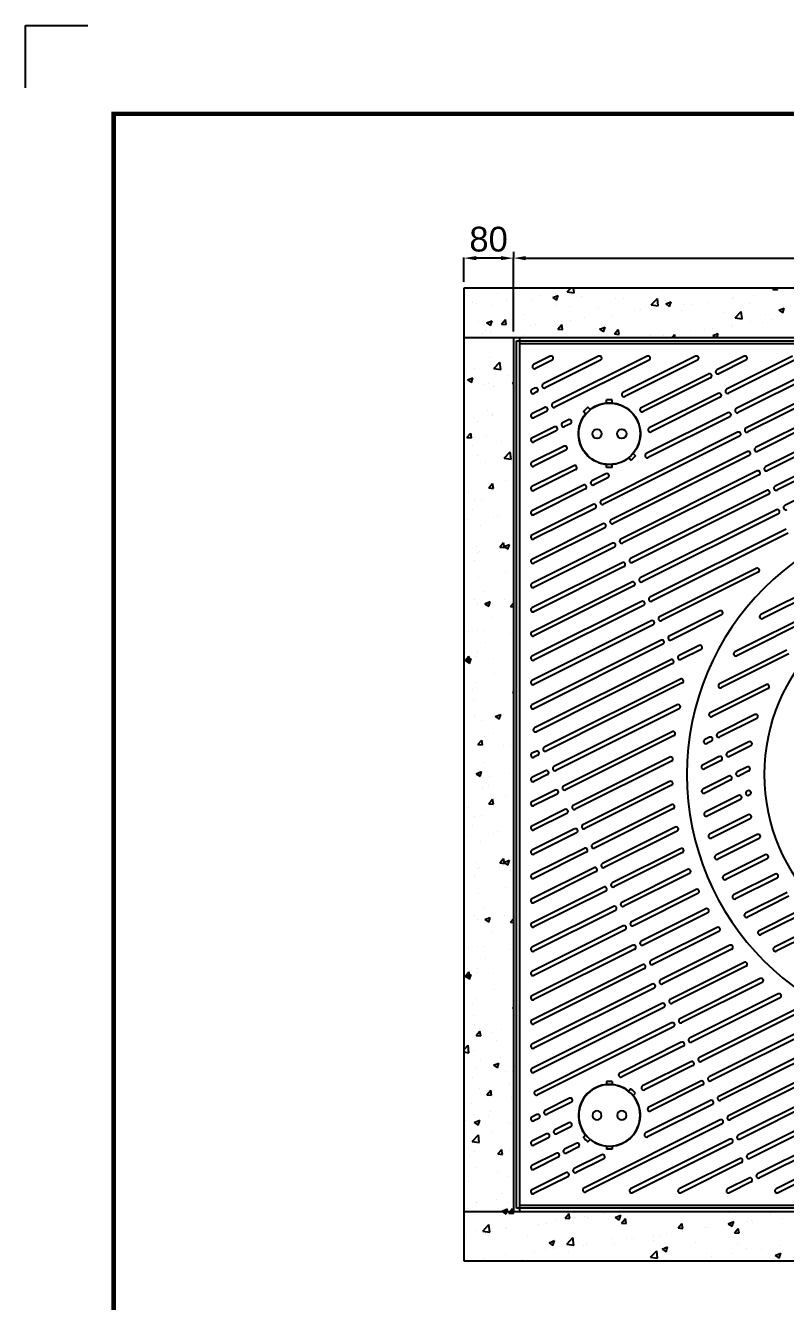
# Model space of a CAD drawing. Header units: millimetres. Extents: x 11916 to 17892, y -30913 to -26687.
# Drawn here: x 11916 to 13143, y -28746 to -26687 of the extents above; entities that cross this region are included whole.
import ezdxf

# ---------------------------------------------------------------- set-up
doc = ezdxf.new("R2010")
doc.units = ezdxf.units.MM
for name, color, linetype in [('LAYOUT', 7, 'Continuous'), ('받침틀', 251, 'Continuous'), ('압연강', 40, 'Continuous')]:
    doc.layers.add(name, color=color, linetype=linetype)
doc.styles.get("Standard").update_dxf_attribs({"font": 'arial.ttf'})
doc.dimstyles.new('ISO-25', dxfattribs={"dimtxt": 40, "dimasz": 20, "dimexe": 1.25, "dimexo": 10, "dimgap": 10, "dimtad": 1, "dimdec": 0, "dimtxsty": 'Standard', "dimcen": 2.5, "dimclrd": 3, "dimclre": 3, "dimclrt": 3, "dimadec": 0, "dimazin": 0, "dimtfac": 1, "dimtdec": 0, "dimtmove": 0, "dimatfit": 3, "dimfxl": 0, "dimarcsym": 0})

# ---------------------------------------------------------------- blocks, each defined once
blk = doc.blocks.new('*D45')
at = {"color": 3, "lineweight": -2, "transparency": 16777216}
for p, q in [((12623.3, -27100.6), (12623.3, -27060.9)), ((12683.3, -27062.2), (12643.3, -27062.2)), ((12703.3, -27180.6), (12703.3, -27060.9))]:
    blk.add_line(p, q, dxfattribs=at)
at = {"color": 3, "transparency": 16777216}
for points in [[(12643.3, -27058.9), (12643.3, -27065.5), (12623.3, -27062.2)], [(12683.3, -27058.9), (12683.3, -27065.5), (12703.3, -27062.2)]]:
    blk.add_solid(points, dxfattribs=at)
at = {"layer": 'Defpoints', "color": 0, "transparency": 16777216}
for p in [(12623.3, -27062.2), (12623.3, -27110.6), (12703.3, -27190.6)]:
    blk.add_point(p, dxfattribs=at)
at = {"color": 3, "transparency": 16777216, "insert": (12663.3, -27031.8), "char_height": 40, "attachment_point": 5}
blk.add_mtext('80', dxfattribs=at)
blk = doc.blocks.new('*D46')
at = {"color": 3, "lineweight": -2, "transparency": 16777216}
for p, q in [((12703.3, -27052.2), (12703.3, -27060.9)), ((12723.3, -27062.2), (14093.3, -27062.2)), ((14113.3, -27180.6), (14113.3, -27060.9))]:
    blk.add_line(p, q, dxfattribs=at)
at = {"color": 3, "transparency": 16777216}
for points in [[(12723.3, -27058.9), (12723.3, -27065.5), (12703.3, -27062.2)], [(14093.3, -27058.9), (14093.3, -27065.5), (14113.3, -27062.2)]]:
    blk.add_solid(points, dxfattribs=at)
at = {"layer": 'Defpoints', "color": 0, "transparency": 16777216}
for p in [(12703.3, -27062.2), (14113.3, -27062.2), (14113.3, -27190.6)]:
    blk.add_point(p, dxfattribs=at)
at = {"color": 3, "transparency": 16777216, "insert": (13408.3, -27031.8), "char_height": 40, "attachment_point": 5}
blk.add_mtext('1410', dxfattribs=at)
blk = doc.blocks.new('AG1414')
for p, q in [((17345.2, -42834), (17345.2, -42134)), ((18745.2, -42134), (18745.2, -42834)), ((18745.2, -42834), (17345.2, -42834))]:
    blk.add_line(p, q)
for points in [[(17530.8, -42642.1, -0.045549), (17537.8, -42649.2), (17534.2, -42652.8, -0.904534), (17463.1, -42722.4), (17459.5, -42725.9, -0.045549), (17452.5, -42718.8), (17456.1, -42715.2, -0.904534), (17527.2, -42645.6)], [(18559.5, -42642.1, 0.045549), (18552.5, -42649.2), (18556.1, -42652.8, 0.904534), (18627.2, -42722.4), (18630.8, -42725.9, 0.045549), (18637.8, -42718.8), (18634.2, -42715.2, 0.904534), (18563.1, -42645.6)]]:
    blk.add_lwpolyline(points, format="xyb", close=True)
for radius in [425, 300]:
    blk.add_arc((18045.2, -42134), radius, 180, 0)
at = {"layer": '압연강'}
for p, q in [((17501.3, -42181.1), (17611.2, -42401)), ((17438.7, -42212.4), (17548.6, -42432.3)), ((17445, -42209.3), (17554.9, -42429.1)), ((17470, -42196.7), (17579.9, -42416.6)), ((17476.3, -42193.6), (17586.2, -42413.5)), ((18611.1, -42209.4), (18713.9, -42414.9)), ((18617.4, -42206.3), (18720.2, -42411.8)), ((17407.4, -42228), (17517.3, -42447.9)), ((17413.7, -42224.9), (17523.6, -42444.8)), ((18579.8, -42225), (18689.8, -42444.9)), ((18586.1, -42221.9), (18696, -42441.8)), ((17376.1, -42243.7), (17486, -42463.6)), ((17382.3, -42240.6), (17492.3, -42460.4)), ((18523.5, -42253.2), (18633.4, -42473.1)), ((18548.5, -42240.7), (18658.5, -42460.6)), ((18554.8, -42237.6), (18664.7, -42457.4)), ((18485.9, -42272), (18595.9, -42491.9)), ((18492.2, -42268.9), (18602.1, -42488.8)), ((18517.2, -42256.4), (18627.2, -42476.2)), ((17370.2, -42310.1), (17454.7, -42479.2)), ((17376.4, -42307), (17461, -42476.1)), ((18462.2, -42302.9), (18564.6, -42507.5)), ((18468.5, -42299.8), (18570.8, -42504.4)), ((17774.5, -42336.1), (17847.2, -42481.6)), ((17780.7, -42333), (17853.5, -42478.5)), ((17743.2, -42351.8), (17787.1, -42439.6)), ((17749.4, -42348.6), (17793.4, -42436.5)), ((18443.4, -42343.5), (18533.2, -42523.2)), ((18449.7, -42340.4), (18539.5, -42520.1)), ((18273, -42378.4), (18303.5, -42439.4)), ((18298.1, -42365.9), (18324, -42417.7)), ((18304.3, -42362.8), (18330.2, -42414.6)), ((18428.5, -42376.4), (18508.2, -42535.7)), ((17370.2, -42388.4), (17423.4, -42494.9)), ((17376.4, -42385.2), (17429.7, -42491.7)), ((17649.3, -42398.7), (17759.2, -42618.6)), ((17655.5, -42395.6), (17765.5, -42615.5)), ((17844.3, -42397.4), (17898.7, -42506.2)), ((17850.5, -42394.3), (17904.9, -42503.1)), ((18235.5, -42397.2), (18269, -42464.3)), ((18241.7, -42394.1), (18275.3, -42461.2)), ((18266.8, -42381.6), (18297.3, -42442.5)), ((18422.3, -42379.5), (18501.9, -42538.8)), ((17618, -42414.4), (17727.9, -42634.2)), ((17624.2, -42411.2), (17734.2, -42631.1)), ((18206, -42416.4), (18239.5, -42483.6)), ((18212.2, -42413.3), (18245.8, -42480.5)), ((18399.2, -42411.7), (18470.6, -42554.5)), ((18405.5, -42408.6), (18476.9, -42551.4)), ((17586.6, -42430), (17696.6, -42649.9)), ((17592.9, -42426.9), (17702.8, -42646.8)), ((17900.2, -42431.1), (17945.4, -42521.3)), ((17906.5, -42427.9), (17951.6, -42518.2)), ((18174.8, -42432.4), (18208.2, -42499.3)), ((18181, -42429.2), (18214.5, -42496.1)), ((18380.8, -42437.5), (18445.6, -42567)), ((17530.3, -42458.2), (17640.2, -42678.1)), ((17555.3, -42445.7), (17665.3, -42665.6)), ((17561.6, -42442.5), (17671.5, -42662.4)), ((17712.5, -42446.9), (17790.5, -42602.9)), ((17718.7, -42443.7), (17796.8, -42599.8)), ((17948.5, -42449.3), (17978.3, -42509)), ((17954.7, -42446.2), (17984.6, -42505.9)), ((17992.3, -42458.8), (18009.6, -42493.4)), ((17998.6, -42455.6), (18015.9, -42490.2)), ((18039.4, -42458.9), (18047.2, -42474.6)), ((18071.5, -42460.5), (18072.2, -42462.1)), ((18077.7, -42457.4), (18078.5, -42458.9)), ((18110.3, -42459.8), (18141.5, -42522.2)), ((18116.5, -42456.7), (18147.7, -42519.1)), ((18142.1, -42445.3), (18175.5, -42512.2)), ((18148.4, -42442.2), (18181.8, -42509)), ((18374.6, -42440.6), (18439.3, -42570.1)), ((18696.5, -42458.3), (18713.9, -42493.2)), ((18702.7, -42455.2), (18720.2, -42490)), ((17370.2, -42466.6), (17392.1, -42510.5)), ((17376.4, -42463.5), (17398.4, -42507.4)), ((17492.7, -42477), (17602.7, -42696.9)), ((17499, -42473.9), (17608.9, -42693.7)), ((17524, -42461.3), (17634, -42681.2)), ((18033.1, -42462.1), (18040.9, -42477.7)), ((18079, -42475.5), (18105.9, -42529.4)), ((18085.2, -42472.4), (18112.2, -42526.2)), ((18348.4, -42466.5), (18408, -42585.8)), ((18354.6, -42463.4), (18414.3, -42582.7)), ((18665.2, -42474), (18713.9, -42571.4)), ((18671.4, -42470.9), (18720.2, -42568.3)), ((17461.4, -42492.6), (17527.3, -42624.5)), ((17467.7, -42489.5), (17533.6, -42621.3)), ((18047.6, -42491.1), (18068.7, -42533.3)), ((18053.9, -42488), (18075, -42530.2)), ((18320.8, -42489.7), (18376.7, -42601.4)), ((18327.1, -42486.5), (18383, -42598.3)), ((18608.8, -42502.2), (18718.8, -42722)), ((18633.9, -42489.6), (18713.9, -42649.7)), ((18640.1, -42486.5), (18720.2, -42646.6)), ((17405.1, -42520.8), (17459.5, -42629.7)), ((17430.1, -42508.3), (17485.8, -42619.7)), ((17436.4, -42505.2), (17492.1, -42616.5)), ((17781.2, -42506), (17821.8, -42587.3)), ((17787.4, -42502.9), (17828.1, -42584.2)), ((17985, -42522.4), (17988.8, -42530)), ((17991.3, -42519.3), (17995.1, -42526.9)), ((18016.3, -42506.8), (18029.8, -42533.7)), ((18022.6, -42503.7), (18036.1, -42530.6)), ((18292, -42510.3), (18345.4, -42617.1)), ((18298.3, -42507.1), (18351.7, -42614)), ((18571.3, -42520.9), (18623.5, -42625.5)), ((18577.5, -42517.8), (18629.8, -42622.4)), ((18602.6, -42505.3), (18712.5, -42725.2)), ((17376.4, -42541.8), (17435.1, -42659.1)), ((17398.8, -42523.9), (17453.2, -42632.8)), ((17836.9, -42539.3), (17853.1, -42571.6)), ((17843.2, -42536.1), (17859.4, -42568.5)), ((18237, -42541.1), (18289.1, -42645.3)), ((18261.9, -42528.4), (18314.1, -42632.8)), ((18268.2, -42525.2), (18320.4, -42629.6)), ((18540, -42536.6), (18581.8, -42620.4)), ((18546.2, -42533.5), (18588.1, -42617.2)), ((17370.2, -42544.9), (17428.8, -42662.3)), ((18198.4, -42557.9), (18251.5, -42664.1)), ((18204.7, -42554.8), (18257.8, -42660.9)), ((18230.7, -42544.2), (18282.8, -42648.4)), ((18508.6, -42552.3), (18547.8, -42630.5)), ((18514.9, -42549.1), (18554, -42627.4)), ((17866.1, -42581.9), (17976, -42801.8)), ((17891.1, -42569.4), (18001.1, -42789.3)), ((17897.4, -42566.3), (18007.3, -42786.1)), ((17932.8, -42574.4), (18032.4, -42773.6)), ((17939, -42571.3), (18038.6, -42770.5)), ((17976, -42582.7), (18063.7, -42758)), ((17982.3, -42579.6), (18069.9, -42754.8)), ((18023.4, -42583.5), (18101.2, -42739.2)), ((18062.6, -42583.7), (18132.5, -42723.5)), ((18094, -42583.7), (18157.6, -42711)), ((18100.2, -42580.6), (18163.8, -42707.9)), ((18130.1, -42577.8), (18188.9, -42695.4)), ((18136.4, -42574.7), (18195.2, -42692.2)), ((18164.9, -42569.1), (18220.2, -42679.7)), ((18171.2, -42566), (18226.5, -42676.6)), ((18446, -42583.6), (18556, -42803.4)), ((18452.3, -42580.4), (18562.2, -42800.3)), ((18477.3, -42567.9), (18527, -42667.2)), ((18483.6, -42564.8), (18533.3, -42664.1)), ((17828.5, -42600.7), (17932.7, -42809)), ((17834.8, -42597.6), (17938.9, -42805.9)), ((17859.8, -42585.1), (17969.8, -42804.9)), ((18017.1, -42586.6), (18095, -42742.3)), ((18056.3, -42586.8), (18126.3, -42726.7)), ((18414.8, -42599.3), (18519.6, -42809)), ((18421, -42596.1), (18525.9, -42805.9)), ((17370.2, -42623.1), (17446.1, -42775.1)), ((17376.4, -42620), (17452.4, -42772)), ((17797.2, -42616.4), (17893.5, -42809)), ((17803.5, -42613.2), (17899.8, -42805.9)), ((18383.4, -42614.9), (18480.5, -42809)), ((18389.7, -42611.7), (18486.8, -42805.9)), ((17740.9, -42644.5), (17821.5, -42805.9)), ((17765.9, -42632), (17854.4, -42809)), ((17772.2, -42628.9), (17860.7, -42805.9)), ((18320.8, -42646.2), (18402.2, -42809)), ((18327.1, -42643), (18408.5, -42805.9)), ((18352.1, -42630.5), (18441.4, -42809)), ((18358.4, -42627.4), (18447.6, -42805.9)), ((17703.3, -42663.3), (17776.1, -42809)), ((17709.6, -42660.2), (17782.4, -42805.9)), ((17734.6, -42647.7), (17815.3, -42809)), ((18289.5, -42661.8), (18363.1, -42809)), ((18295.8, -42658.7), (18369.4, -42805.9)), ((17566.2, -42686.5), (17577.6, -42709.4)), ((17672, -42679), (17737, -42809)), ((17678.3, -42675.8), (17743.3, -42805.9)), ((18258.2, -42677.5), (18324, -42809)), ((18264.5, -42674.3), (18330.2, -42805.9)), ((17370.2, -42701.4), (17414.8, -42790.8)), ((17376.4, -42698.3), (17421.1, -42787.6)), ((17559.9, -42689.6), (17571.4, -42712.5)), ((17615.6, -42707.1), (17665, -42805.9)), ((17640.7, -42694.6), (17697.9, -42809)), ((17646.9, -42691.5), (17704.1, -42805.9)), ((18201.9, -42705.6), (18252, -42805.9)), ((18226.9, -42693.1), (18284.8, -42809)), ((18233.2, -42690), (18291.1, -42805.9)), ((18659, -42696.4), (18681.2, -42740.8)), ((18665.2, -42693.2), (18687.5, -42737.7)), ((17578.1, -42725.9), (17619.6, -42809)), ((17584.3, -42722.8), (17625.9, -42805.9)), ((17609.4, -42710.3), (17658.7, -42809)), ((18164.3, -42724.4), (18206.6, -42809)), ((18170.6, -42721.3), (18212.8, -42805.9)), ((18195.6, -42708.8), (18245.7, -42809)), ((17479, -42747), (17483.7, -42756.3)), ((17546.8, -42741.6), (17580.5, -42809)), ((17553, -42738.4), (17586.7, -42805.9)), ((18133, -42740.1), (18167.4, -42809)), ((18139.3, -42737), (18173.7, -42805.9)), ((18567.7, -42748.6), (18587.3, -42787.8)), ((18573.9, -42745.4), (18593.5, -42784.7)), ((18613.5, -42746.4), (18624.8, -42769)), ((18640.4, -42737.4), (18649.9, -42756.5)), ((18646.6, -42734.3), (18656.2, -42753.3)), ((17472.8, -42750.1), (17477.5, -42759.5)), ((17490.4, -42769.8), (17508.5, -42805.9)), ((17515.5, -42757.2), (17541.3, -42809)), ((17521.7, -42754.1), (17547.6, -42805.9)), ((18076.6, -42768.3), (18095.4, -42805.9)), ((18101.7, -42755.7), (18128.3, -42809)), ((18107.9, -42752.6), (18134.6, -42805.9)), ((18607.3, -42749.5), (18618.6, -42772.1)), ((18662.9, -42766.8), (18682.4, -42805.9)), ((18687.9, -42754.2), (18715.3, -42809)), ((18694.2, -42751.1), (18721.5, -42805.9)), ((17370.2, -42779.7), (17383.5, -42806.4)), ((17376.4, -42776.5), (17389.8, -42803.3)), ((17452.9, -42788.5), (17463.1, -42809)), ((17459.1, -42785.4), (17469.3, -42805.9)), ((17484.2, -42772.9), (17502.2, -42809)), ((18039.1, -42787), (18050.1, -42809)), ((18045.3, -42783.9), (18056.3, -42805.9)), ((18070.4, -42771.4), (18089.2, -42809)), ((18625.3, -42785.5), (18637, -42809)), ((18631.6, -42782.4), (18643.3, -42805.9)), ((18656.6, -42769.9), (18676.2, -42809)), ((17421.6, -42804.2), (17424, -42809)), ((17427.8, -42801.1), (17430.2, -42805.9)), ((18007.8, -42802.7), (18010.9, -42809)), ((18014, -42799.6), (18017.2, -42805.9)), ((18594, -42801.2), (18597.9, -42809)), ((18600.3, -42798.1), (18604.2, -42805.9))]:
    blk.add_line(p, q, dxfattribs=at)
for centre, start, end in [((17614.4, -42399.4), 206.5651, 26.5651), ((17583.1, -42415), 206.5651, 26.5651), ((17621.1, -42412.8), 26.5651, 206.5651), ((18209.1, -42414.9), 26.5651, 206.5651), ((18327.1, -42416.1), 206.5651, 26.5651), ((18402.4, -42410.1), 26.5651, 206.5651), ((18717, -42413.4), 206.5651, 26.5651), ((17551.8, -42430.7), 206.5651, 26.5651), ((17589.8, -42428.5), 26.5651, 206.5651), ((17790.2, -42438.1), 206.5651, 26.5651), ((17903.3, -42429.5), 26.5651, 206.5651), ((18145.3, -42443.7), 26.5651, 206.5651), ((18177.9, -42430.8), 26.5651, 206.5651), ((18300.4, -42440.9), 206.5651, 26.5651), ((18377.7, -42439), 26.5651, 206.5651), ((17489.2, -42462), 206.5651, 26.5651), ((17520.5, -42446.3), 206.5651, 26.5651), ((17527.2, -42459.8), 26.5651, 206.5651), ((17558.5, -42444.1), 26.5651, 206.5651), ((17715.6, -42445.3), 26.5651, 206.5651), ((17951.6, -42447.7), 26.5651, 206.5651), ((17995.5, -42457.2), 26.5651, 206.5651), ((18036.2, -42460.5), 26.5651, 206.5651), ((18074.6, -42458.9), 26.5651, 206.5651), ((18075.4, -42460.5), 206.5651, 26.5651), ((18113.4, -42458.3), 26.5651, 206.5651), ((18661.6, -42459), 206.5651, 26.5651), ((18692.9, -42443.4), 206.5651, 26.5651), ((18699.6, -42456.8), 26.5651, 206.5651), ((17373.3, -42465.1), 26.5651, 206.5651), ((17457.9, -42477.7), 206.5651, 26.5651), ((17495.9, -42475.4), 26.5651, 206.5651), ((17850.3, -42480), 206.5651, 26.5651), ((18044.1, -42476.2), 206.5651, 26.5651), ((18082.1, -42473.9), 26.5651, 206.5651), ((18242.7, -42482), 206.5651, 26.5651), ((18272.2, -42462.7), 206.5651, 26.5651), ((18351.5, -42464.9), 26.5651, 206.5651), ((18630.3, -42474.7), 206.5651, 26.5651), ((18668.3, -42472.4), 26.5651, 206.5651), ((17426.5, -42493.3), 206.5651, 26.5651), ((17464.6, -42491.1), 26.5651, 206.5651), ((17784.3, -42504.4), 26.5651, 206.5651), ((18012.8, -42491.8), 206.5651, 26.5651), ((18019.5, -42505.2), 26.5651, 206.5651), ((18050.8, -42489.6), 26.5651, 206.5651), ((18211.4, -42497.7), 206.5651, 26.5651), ((18324, -42488.1), 26.5651, 206.5651), ((18599, -42490.3), 206.5651, 26.5651), ((18605.7, -42503.7), 26.5651, 206.5651), ((18637, -42488.1), 26.5651, 206.5651), ((18717, -42491.6), 206.5651, 26.5651), ((17395.2, -42509), 206.5651, 26.5651), ((17401.9, -42522.4), 26.5651, 206.5651), ((17433.3, -42506.7), 26.5651, 206.5651), ((17901.8, -42504.6), 206.5651, 26.5651), ((17948.5, -42519.8), 206.5651, 26.5651), ((17981.5, -42507.5), 206.5651, 26.5651), ((17988.2, -42520.9), 26.5651, 206.5651), ((18144.6, -42520.7), 206.5651, 26.5651), ((18178.7, -42510.6), 206.5651, 26.5651), ((18295.1, -42508.7), 26.5651, 206.5651), ((18536.4, -42521.6), 206.5651, 26.5651), ((18567.7, -42506), 206.5651, 26.5651), ((18574.4, -42519.4), 26.5651, 206.5651), ((17373.3, -42543.3), 26.5651, 206.5651), ((17840, -42537.7), 26.5651, 206.5651), ((17992, -42528.4), 206.5651, 26.5651), ((18032.9, -42532.1), 206.5651, 26.5651), ((18071.9, -42531.7), 206.5651, 26.5651), ((18109, -42527.8), 206.5651, 26.5651), ((18233.8, -42542.6), 26.5651, 206.5651), ((18265, -42526.8), 26.5651, 206.5651), ((18505.1, -42537.3), 206.5651, 26.5651), ((18543.1, -42535), 26.5651, 206.5651), ((18201.6, -42556.3), 26.5651, 206.5651), ((18473.8, -42552.9), 206.5651, 26.5651), ((18480.5, -42566.3), 26.5651, 206.5651), ((18511.8, -42550.7), 26.5651, 206.5651), ((17824.9, -42585.7), 206.5651, 26.5651), ((17856.2, -42570.1), 206.5651, 26.5651), ((17863, -42583.5), 26.5651, 206.5651), ((17894.3, -42567.8), 26.5651, 206.5651), ((17935.9, -42572.9), 26.5651, 206.5651), ((17979.2, -42581.2), 26.5651, 206.5651), ((18020.2, -42585), 26.5651, 206.5651), ((18059.5, -42585.2), 26.5651, 206.5651), ((18097.1, -42582.2), 26.5651, 206.5651), ((18133.2, -42576.2), 26.5651, 206.5651), ((18168, -42567.6), 26.5651, 206.5651), ((18411.2, -42584.2), 206.5651, 26.5651), ((18442.5, -42568.6), 206.5651, 26.5651), ((18449.2, -42582), 26.5651, 206.5651), ((18717, -42569.9), 206.5651, 26.5651), ((17793.6, -42601.4), 206.5651, 26.5651), ((17831.6, -42599.1), 26.5651, 206.5651), ((18379.9, -42599.9), 206.5651, 26.5651), ((18417.9, -42597.6), 26.5651, 206.5651), ((17373.3, -42621.6), 26.5651, 206.5651), ((17488.9, -42618.1), 206.5651, 26.5651), ((17530.5, -42622.9), 206.5651, 26.5651), ((17762.3, -42617), 206.5651, 26.5651), ((17800.3, -42614.8), 26.5651, 206.5651), ((18348.5, -42615.5), 206.5651, 26.5651), ((18355.3, -42629), 26.5651, 206.5651), ((18386.6, -42613.3), 26.5651, 206.5651), ((18585, -42618.8), 206.5651, 26.5651), ((18626.7, -42624), 206.5651, 26.5651), ((17456.4, -42631.2), 206.5651, 26.5651), ((17731, -42632.7), 206.5651, 26.5651), ((17737.7, -42646.1), 26.5651, 206.5651), ((17769, -42630.4), 26.5651, 206.5651), ((18285.9, -42646.8), 206.5651, 26.5651), ((18317.2, -42631.2), 206.5651, 26.5651), ((18324, -42644.6), 26.5651, 206.5651), ((18550.9, -42628.9), 206.5651, 26.5651), ((17432, -42660.7), 206.5651, 26.5651), ((17668.4, -42664), 206.5651, 26.5651), ((17699.7, -42648.3), 206.5651, 26.5651), ((17706.4, -42661.8), 26.5651, 206.5651), ((18254.6, -42662.5), 206.5651, 26.5651), ((18292.6, -42660.3), 26.5651, 206.5651), ((18530.1, -42665.7), 206.5651, 26.5651), ((18717, -42648.1), 206.5651, 26.5651), ((17563, -42688), 26.5651, 206.5651), ((17637.1, -42679.6), 206.5651, 26.5651), ((17675.1, -42677.4), 26.5651, 206.5651), ((18223.3, -42678.1), 206.5651, 26.5651), ((18261.3, -42675.9), 26.5651, 206.5651), ((17373.3, -42699.8), 26.5651, 206.5651), ((17605.8, -42695.3), 206.5651, 26.5651), ((17612.5, -42708.7), 26.5651, 206.5651), ((17643.8, -42693.1), 26.5651, 206.5651), ((18160.7, -42709.4), 206.5651, 26.5651), ((18192, -42693.8), 206.5651, 26.5651), ((18198.7, -42707.2), 26.5651, 206.5651), ((18230, -42691.6), 26.5651, 206.5651), ((18662.1, -42694.8), 26.5651, 206.5651), ((17574.5, -42710.9), 206.5651, 26.5651), ((17581.2, -42724.4), 26.5651, 206.5651), ((18129.4, -42725.1), 206.5651, 26.5651), ((18167.4, -42722.9), 26.5651, 206.5651), ((18715.6, -42723.6), 206.5651, 26.5651), ((17475.9, -42748.5), 26.5651, 206.5651), ((17549.9, -42740), 26.5651, 206.5651), ((18098.1, -42740.8), 206.5651, 26.5651), ((18136.1, -42738.5), 26.5651, 206.5651), ((18570.8, -42747), 26.5651, 206.5651), ((18610.4, -42747.9), 26.5651, 206.5651), ((18643.5, -42735.9), 26.5651, 206.5651), ((18684.3, -42739.3), 206.5651, 26.5651), ((18691, -42752.7), 26.5651, 206.5651), ((17480.6, -42757.9), 206.5651, 26.5651), ((17487.3, -42771.3), 26.5651, 206.5651), ((17518.6, -42755.7), 26.5651, 206.5651), ((18066.8, -42756.4), 206.5651, 26.5651), ((18073.5, -42769.8), 26.5651, 206.5651), ((18104.8, -42754.2), 26.5651, 206.5651), ((18621.7, -42770.6), 206.5651, 26.5651), ((18653, -42754.9), 206.5651, 26.5651), ((18659.7, -42768.3), 26.5651, 206.5651), ((17373.3, -42778.1), 26.5651, 206.5651), ((17418, -42789.2), 206.5651, 26.5651), ((17449.3, -42773.6), 206.5651, 26.5651), ((17456, -42787), 26.5651, 206.5651), ((18004.2, -42787.7), 206.5651, 26.5651), ((18035.5, -42772.1), 206.5651, 26.5651), ((18042.2, -42785.5), 26.5651, 206.5651), ((18590.4, -42786.2), 206.5651, 26.5651), ((18628.4, -42784), 26.5651, 206.5651), ((17386.7, -42804.9), 206.5651, 26.5651), ((17424.7, -42802.6), 26.5651, 206.5651), ((17427.1, -42807.4), 206.5651, 26.5651), ((17466.2, -42807.4), 206.5651, 26.5651), ((17505.3, -42807.4), 206.5651, 26.5651), ((17544.5, -42807.4), 206.5651, 26.5651), ((17583.6, -42807.4), 206.5651, 26.5651), ((17622.7, -42807.4), 206.5651, 26.5651), ((17661.9, -42807.4), 206.5651, 26.5651), ((17701, -42807.4), 206.5651, 26.5651), ((17740.1, -42807.4), 206.5651, 26.5651), ((17779.3, -42807.4), 206.5651, 26.5651), ((17818.4, -42807.4), 206.5651, 26.5651), ((17857.5, -42807.4), 206.5651, 26.5651), ((17896.7, -42807.4), 206.5651, 26.5651), ((17935.8, -42807.4), 206.5651, 26.5651), ((17972.9, -42803.4), 206.5651, 26.5651), ((18010.9, -42801.1), 26.5651, 206.5651), ((18014.1, -42807.4), 206.5651, 26.5651), ((18053.2, -42807.4), 206.5651, 26.5651), ((18092.3, -42807.4), 206.5651, 26.5651), ((18131.4, -42807.4), 206.5651, 26.5651), ((18170.6, -42807.4), 206.5651, 26.5651), ((18209.7, -42807.4), 206.5651, 26.5651), ((18248.8, -42807.4), 206.5651, 26.5651), ((18288, -42807.4), 206.5651, 26.5651), ((18327.1, -42807.4), 206.5651, 26.5651), ((18366.2, -42807.4), 206.5651, 26.5651), ((18405.4, -42807.4), 206.5651, 26.5651), ((18444.5, -42807.4), 206.5651, 26.5651), ((18483.6, -42807.4), 206.5651, 26.5651), ((18522.8, -42807.4), 206.5651, 26.5651), ((18559.1, -42801.9), 206.5651, 26.5651), ((18597.1, -42799.6), 26.5651, 206.5651), ((18601, -42807.4), 206.5651, 26.5651), ((18640.2, -42807.4), 206.5651, 26.5651), ((18679.3, -42807.4), 206.5651, 26.5651), ((18718.4, -42807.4), 206.5651, 26.5651)]:
    blk.add_arc(centre, 3.5, start, end, dxfattribs=at)
blk = doc.blocks.new('A$C6562381F')
for p, q in [((4.5, 54.5), (-4.5, 54.5)), ((-4.5, 49.3), (-4.5, 54.5)), ((4.5, 49.3), (4.5, 54.5)), ((-4.5, -54.5), (-4.5, -49.3)), ((4.5, -54.5), (-4.5, -54.5)), ((4.5, -54.5), (4.5, -49.3))]:
    blk.add_line(p, q)
for centre, radius in [((0, 0), 49.5), ((-20, 0), 7.5), ((20, 0), 7.5)]:
    blk.add_circle(centre, radius)

msp = doc.modelspace()

# ---------------------------------------------------------------- linework, layer by layer
for p, q in [((11915.7, -26686.8), (12016.3, -26686.8)), ((11915.7, -26787.4), (11915.7, -26686.8))]:
    msp.add_line(p, q)
at = {"linetype": 'Continuous'}
for p, q in [((12677.5, -27118.9), (12677.5, -27118.9)), ((12771.8, -27118.5), (12771.8, -27118.5)), ((12790.2, -27116.5), (12795.9, -27110.6)), ((12790.2, -27116.5), (12801.5, -27118.2)), ((12801.5, -27118.2), (12800.6, -27110.6)), ((12803.6, -27114.3), (12803.6, -27114.3)), ((12863, -27111.8), (12863, -27111.8)), ((12942.5, -27114.3), (12942.5, -27114.3)), ((13122, -27112.9), (13124, -27110.6)), ((13122, -27112.9), (13129.6, -27113.6)), ((13122, -27118.5), (13122, -27118.5)), ((13129.6, -27113.6), (13129, -27110.6)), ((13138.5, -27115.9), (13138.5, -27115.9)), ((12636.5, -27133.1), (12636.5, -27133.1)), ((12643.5, -27135.4), (12643.5, -27135.4)), ((12667.7, -27138.3), (12667.7, -27138.3)), ((12691.6, -27129.1), (12691.6, -27129.1)), ((12704.3, -27136), (12704.3, -27136)), ((12732.9, -27129.4), (12732.9, -27129.4)), ((12745.3, -27121.8), (12745.3, -27121.8)), ((12766.7, -27125.8), (12775.6, -27122.4)), ((12766.7, -27125.8), (12773, -27130.1)), ((12772.1, -27138.9), (12772.1, -27138.9)), ((12773, -27130.1), (12775.6, -27122.4)), ((12794.4, -27139.8), (12794.4, -27139.8)), ((12797.1, -27121.3), (12797.1, -27121.3)), ((12813.1, -27124.7), (12813.1, -27124.7)), ((12868.5, -27127), (12868.5, -27127)), ((12880.9, -27127.5), (12880.9, -27127.5)), ((12925.8, -27137.5), (12935.7, -27127.2)), ((12925.8, -27137.5), (12937.1, -27139.2)), ((12937.1, -27139.3), (12935.7, -27127.2)), ((12948.7, -27130.4), (12948.7, -27130.4)), ((12949.2, -27136), (12958.1, -27132.5)), ((12949.2, -27136), (12955.5, -27140.2)), ((12955.5, -27140.2), (12958.1, -27132.5)), ((12978.4, -27137), (12978.4, -27137)), ((12990.8, -27137), (12990.8, -27137)), ((13016.5, -27133.3), (13016.5, -27133.3)), ((13056.8, -27127.4), (13056.8, -27127.4)), ((13058.6, -27126.4), (13058.6, -27126.4)), ((13084.3, -27136.1), (13084.3, -27136.1)), ((13090.4, -27122.3), (13090.4, -27122.3)), ((12720.3, -27152.5), (12720.3, -27152.5)), ((12818.3, -27158.1), (12818.3, -27158.1)), ((12839.9, -27141.7), (12839.9, -27141.7)), ((12861.5, -27154), (12861.5, -27154)), ((12898.5, -27147.5), (12898.5, -27147.5)), ((12907.7, -27144.6), (12907.7, -27144.6)), ((12926.7, -27145.1), (12926.7, -27145.1)), ((12930.3, -27143.3), (12930.3, -27143.3)), ((12975.4, -27147.5), (12975.4, -27147.5)), ((13043.2, -27150.3), (13043.2, -27150.3)), ((13061.3, -27158.5), (13071.2, -27148.2)), ((13061.3, -27158.5), (13072.6, -27160.3)), ((13072.6, -27160.3), (13071.2, -27148.2)), ((13111, -27153.2), (13111, -27153.2)), ((13120.5, -27160.8), (13120.5, -27160.8)), ((13131.7, -27146.1), (13140.6, -27142.7)), ((13131.7, -27146.1), (13138.1, -27150.4)), ((13138.1, -27150.4), (13140.6, -27142.7)), ((12646.3, -27165.2), (12646.3, -27165.2)), ((12658.2, -27179.2), (12658.2, -27179.2)), ((12660, -27166.7), (12668.9, -27163.3)), ((12660, -27166.8), (12666.3, -27171)), ((12666.2, -27180.6), (12666.2, -27180.6)), ((12666.3, -27171), (12668.9, -27163.3)), ((12684.2, -27168.6), (12690.3, -27161.3)), ((12684.2, -27168.6), (12691.8, -27169.3)), ((12691.8, -27169.3), (12690.3, -27161.3)), ((12731.4, -27171.7), (12731.4, -27171.7)), ((12738.4, -27168.6), (12738.4, -27168.6)), ((12770.2, -27164.4), (12770.2, -27164.4)), ((12775.3, -27176.6), (12781.4, -27169.3)), ((12775.3, -27176.6), (12782.9, -27177.2)), ((12782.8, -27177.2), (12781.4, -27169.3)), ((12795.5, -27163.6), (12795.5, -27163.6)), ((12842.5, -27176.9), (12851.4, -27173.5)), ((12842.5, -27176.9), (12848.8, -27181.2)), ((12848.8, -27181.2), (12851.4, -27173.5)), ((12866.4, -27184.5), (12872.5, -27177.2)), ((12873.9, -27185.2), (12872.5, -27177.2)), ((12989.3, -27179.2), (12989.3, -27179.2)), ((13011.3, -27177.4), (13011.3, -27177.4)), ((13025.2, -27176.5), (13025.2, -27176.5)), ((13055.3, -27169.7), (13055.3, -27169.7)), ((13057, -27172.3), (13057, -27172.3)), ((13085.4, -27164.7), (13085.4, -27164.7)), ((13105.1, -27166), (13105.1, -27166)), ((12652.2, -27183.5), (12652.2, -27183.5)), ((12720, -27186.4), (12720, -27186.4)), ((12787.8, -27189.2), (12787.8, -27189.2)), ((12866.4, -27184.5), (12874, -27185.2)), ((12925.2, -27187.4), (12925.2, -27187.4)), ((12937.3, -27190.1), (12937.3, -27190.1)), ((12945, -27187.1), (12945, -27187.1)), ((12959.1, -27190.6), (12963.6, -27185.2)), ((12964.5, -27190.6), (12963.6, -27185.2)), ((13025, -27187.1), (13033.9, -27183.7)), ((13025, -27187.1), (13030.2, -27190.6)), ((13031.6, -27190.6), (13033.9, -27183.7)), ((12624.8, -27229.2), (12624.8, -27229.2)), ((12641, -27241), (12641, -27241)), ((12664.6, -27222.9), (12664.6, -27222.9)), ((12671.5, -27240.2), (12681.4, -27229.9)), ((12671.5, -27240.2), (12682.8, -27241.9)), ((12682.8, -27241.9), (12681.4, -27229.9)), ((12627.5, -27248.4), (12627.5, -27248.4)), ((12629.1, -27258.8), (12638, -27255.4)), ((12629.1, -27258.8), (12635.4, -27263.1)), ((12635.4, -27263.1), (12638, -27255.4)), ((12695.3, -27251.3), (12695.3, -27251.3)), ((12701.8, -27264.1), (12703.3, -27262.4)), ((12654.3, -27265.5), (12654.3, -27265.5)), ((12663.1, -27265.2), (12663.1, -27265.2)), ((12671.4, -27268.8), (12671.4, -27268.8)), ((12671.6, -27268.8), (12671.6, -27268.8)), ((12701.8, -27264.1), (12703.3, -27264.3)), ((12638.2, -27318.9), (12638.2, -27318.9)), ((12661.5, -27307.5), (12661.5, -27307.5)), ((12669.9, -27314.7), (12669.9, -27314.7)), ((12670, -27315.8), (12670, -27315.8)), ((12628.4, -27351.7), (12634.5, -27344.4)), ((12635.9, -27352.4), (12634.4, -27344.4)), ((12645.9, -27326), (12645.9, -27326)), ((12628.4, -27351.7), (12635.9, -27352.3)), ((12636.5, -27364.8), (12636.5, -27364.8)), ((12660, -27349.7), (12660, -27349.7)), ((12684.6, -27358.4), (12684.6, -27358.4)), ((12645.3, -27380.7), (12645.3, -27380.7)), ((12688.4, -27384.9), (12698.3, -27374.6)), ((12688.4, -27384.9), (12699.7, -27386.7)), ((12699.7, -27386.7), (12698.3, -27374.6)), ((12658.5, -27392), (12658.5, -27392)), ((12663.6, -27433.1), (12669.7, -27425.8)), ((12671.1, -27433.8), (12669.7, -27425.8)), ((12689.9, -27420.5), (12689.9, -27420.5)), ((12631.2, -27438.6), (12631.2, -27438.6)), ((12663, -27434.4), (12663, -27434.4)), ((12663.6, -27433.1), (12671.2, -27433.8)), ((12637.8, -27468), (12637.8, -27468)), ((12640.3, -27453), (12640.3, -27453)), ((12652.3, -27451.5), (12652.3, -27451.5)), ((12629.6, -27484.5), (12629.6, -27484.5)), ((12670.7, -27480.8), (12670.7, -27480.8)), ((12677.7, -27478.2), (12677.7, -27478.2)), ((12650.7, -27493.8), (12650.7, -27493.8)), ((12644.3, -27528.3), (12644.3, -27528.3)), ((12681.2, -27528.6), (12687.3, -27521.3)), ((12681.2, -27528.6), (12688.8, -27529.3)), ((12688.8, -27529.3), (12687.3, -27521.4)), ((12688, -27527.8), (12696.9, -27524.3)), ((12688, -27527.8), (12694.3, -27532)), ((12694.3, -27532), (12696.9, -27524.4)), ((12639.9, -27549.9), (12639.9, -27549.9)), ((12645.1, -27538), (12645.1, -27538)), ((12649.2, -27536), (12649.2, -27536)), ((12680.9, -27535.7), (12680.9, -27535.7)), ((12691.1, -27567.8), (12691.1, -27567.8)), ((12647.6, -27578.3), (12647.6, -27578.3)), ((12639.9, -27613.8), (12639.9, -27613.8)), ((12655.6, -27600.3), (12655.6, -27600.3)), ((12689.5, -27613.7), (12689.5, -27613.7)), ((12646.1, -27620.6), (12646.1, -27620.6)), ((12657.1, -27619.9), (12666, -27616.4)), ((12657.1, -27619.9), (12663.4, -27624.1)), ((12657.7, -27617.9), (12657.7, -27617.9)), ((12663.4, -27624.1), (12666, -27616.4)), ((12698.8, -27624.2), (12703.3, -27618.9)), ((12698.8, -27624.2), (12703.3, -27624.6)), ((12670.3, -27641.7), (12670.3, -27641.7)), ((12624.3, -27668), (12624.3, -27668)), ((12630.9, -27665.2), (12630.9, -27665.2)), ((12644.6, -27662.9), (12644.6, -27662.9)), ((12656, -27663.8), (12656, -27663.8)), ((12698.7, -27668), (12698.7, -27668)), ((12657.7, -27682.2), (12657.7, -27682.2)), ((12625.4, -27711.7), (12631.5, -27704.4)), ((12625.4, -27711.7), (12633, -27712.4)), ((12626.2, -27711.9), (12635.1, -27708.5)), ((12626.2, -27712), (12632.5, -27716.2)), ((12632.9, -27712.4), (12631.5, -27704.4)), ((12632.5, -27716.2), (12635.1, -27708.5)), ((12643, -27705.2), (12643, -27705.2)), ((12644.8, -27698.8), (12644.8, -27698.8)), ((12670.7, -27707.6), (12670.7, -27707.6)), ((12673.4, -27732.6), (12673.4, -27732.6)), ((12637.3, -27757.6), (12637.3, -27757.6)), ((12641.5, -27747.4), (12641.5, -27747.4)), ((12639.5, -27774.6), (12639.5, -27774.6)), ((12702, -27763.1), (12703.3, -27762.6)), ((12702, -27763.1), (12703.3, -27764)), ((12672.1, -27797.8), (12672.1, -27797.8)), ((12674, -27802.1), (12682.9, -27798.7)), ((12680.3, -27806.3), (12682.9, -27798.7)), ((12640.6, -27801.8), (12640.6, -27801.8)), ((12651.2, -27808.5), (12651.2, -27808.5)), ((12674, -27802.1), (12680.3, -27806.3)), ((12646, -27847.2), (12652.1, -27839.9)), ((12653.5, -27847.9), (12652.1, -27839.9)), ((12656.9, -27834.3), (12656.9, -27834.3)), ((12671.1, -27829.7), (12671.1, -27829.7)), ((12646, -27847.2), (12653.6, -27847.9)), ((12687.8, -27848.1), (12687.8, -27848.1)), ((12698, -27848.1), (12698, -27848.1)), ((12655.4, -27876.6), (12655.4, -27876.6)), ((12643.1, -27894.2), (12652, -27890.7)), ((12643.1, -27894.2), (12649.4, -27898.4)), ((12645.5, -27886.8), (12645.5, -27886.8)), ((12649.4, -27898.4), (12652, -27890.8)), ((12664.6, -27898.1), (12664.6, -27898.1)), ((12696.4, -27894), (12696.4, -27894)), ((12653.8, -27918.8), (12653.8, -27918.8)), ((12663.1, -27913), (12663.1, -27913)), ((12663.6, -27942.7), (12669.7, -27935.4)), ((12663.6, -27942.7), (12671.2, -27943.4)), ((12671.1, -27943.4), (12669.7, -27935.4)), ((12689.9, -27930.1), (12689.9, -27930.1)), ((12631.2, -27948.2), (12631.2, -27948.2)), ((12640.3, -27962.6), (12640.3, -27962.6)), ((12652.3, -27961.1), (12652.3, -27961.1)), ((12663, -27944.1), (12663, -27944.1)), ((12637.8, -27977.6), (12637.8, -27977.6)), ((12629.6, -27994.1), (12629.6, -27994.1)), ((12650.7, -28003.4), (12650.7, -28003.4)), ((12670.7, -27990.5), (12670.7, -27990.5)), ((12677.7, -27987.8), (12677.7, -27987.8)), ((12644.3, -28037.9), (12644.3, -28037.9)), ((12649.2, -28045.7), (12649.2, -28045.7)), ((12680.9, -28045.3), (12680.9, -28045.3)), ((12681.2, -28038.3), (12687.3, -28031)), ((12681.2, -28038.3), (12688.8, -28038.9)), ((12688.8, -28038.9), (12687.3, -28031)), ((12688, -28037.4), (12696.9, -28034)), ((12688, -28037.4), (12694.3, -28041.7)), ((12694.3, -28041.7), (12696.9, -28034)), ((12639.9, -28059.5), (12639.9, -28059.5)), ((12645.1, -28047.6), (12645.1, -28047.6)), ((12691.1, -28077.4), (12691.1, -28077.4)), ((12647.6, -28088), (12647.6, -28088)), ((12639.9, -28123.4), (12639.9, -28123.4)), ((12655.6, -28109.9), (12655.6, -28109.9)), ((12657.1, -28129.5), (12666, -28126.1)), ((12657.7, -28127.5), (12657.7, -28127.5)), ((12663.4, -28133.7), (12666, -28126.1)), ((12689.5, -28123.3), (12689.5, -28123.3)), ((12698.8, -28133.8), (12703.3, -28128.5)), ((12646.1, -28130.2), (12646.1, -28130.2)), ((12657.1, -28129.5), (12663.4, -28133.7)), ((12698.8, -28133.8), (12703.3, -28134.2)), ((12670.3, -28151.3), (12670.3, -28151.3)), ((12624.3, -28177.6), (12624.3, -28177.6)), ((12630.9, -28174.8), (12630.9, -28174.8)), ((12644.6, -28172.5), (12644.6, -28172.5)), ((12656, -28173.4), (12656, -28173.4)), ((12698.7, -28177.7), (12698.7, -28177.7)), ((12644.8, -28208.5), (12644.8, -28208.5)), ((12657.7, -28191.9), (12657.7, -28191.9)), ((12625.4, -28221.4), (12631.5, -28214.1)), ((12625.4, -28221.4), (12633, -28222)), ((12626.2, -28221.6), (12635.1, -28218.2)), ((12626.2, -28221.6), (12632.5, -28225.8)), ((12632.9, -28222), (12631.5, -28214.1)), ((12632.5, -28225.8), (12635.1, -28218.2)), ((12643, -28214.8), (12643, -28214.8)), ((12670.7, -28217.2), (12670.7, -28217.2)), ((12673.4, -28242.2), (12673.4, -28242.2)), ((12637.3, -28267.3), (12637.3, -28267.3)), ((12641.5, -28257.1), (12641.5, -28257.1)), ((12702, -28272.7), (12703.3, -28272.2)), ((12702, -28272.7), (12703.3, -28273.6)), ((12639.5, -28284.2), (12639.5, -28284.2)), ((12639.9, -28299.3), (12639.9, -28299.3)), ((12643, -28316.9), (12649.1, -28309.6)), ((12648.7, -28307.1), (12648.7, -28307.1)), ((12650.5, -28317.6), (12649.1, -28309.6)), ((12669.9, -28312.1), (12669.9, -28312.1)), ((12684.1, -28306.8), (12684.1, -28306.8)), ((12623.3, -28339.6), (12630.1, -28332.5)), ((12631.5, -28344.6), (12630.1, -28332.5)), ((12643, -28316.9), (12650.6, -28317.5)), ((12675.5, -28324.2), (12675.5, -28324.2)), ((12623.3, -28343.3), (12631.5, -28344.6)), ((12638.4, -28341.6), (12638.4, -28341.6)), ((12682.5, -28352.7), (12682.5, -28352.7)), ((12623.4, -28371.7), (12623.4, -28371.7)), ((12644.4, -28369.3), (12644.4, -28369.3)), ((12650.7, -28356.9), (12650.7, -28356.9)), ((12671.1, -28364.8), (12680, -28361.4)), ((12671.1, -28364.8), (12677.4, -28369.1)), ((12677.4, -28369.1), (12680, -28361.4)), ((12691.2, -28374.5), (12691.2, -28374.5)), ((12702, -28375), (12702, -28375)), ((12636.8, -28383.9), (12636.8, -28383.9)), ((12697.2, -28396.5), (12697.2, -28396.5)), ((12649.1, -28402.8), (12649.1, -28402.8)), ((12660.6, -28412.4), (12666.7, -28405.1)), ((12660.6, -28412.4), (12668.2, -28413.1)), ((12668.2, -28413.1), (12666.7, -28405.1)), ((12635.3, -28426.2), (12635.3, -28426.2)), ((12700.5, -28417.2), (12700.5, -28417.2)), ((12625.5, -28453.6), (12625.5, -28453.6)), ((12639.1, -28445), (12639.1, -28445)), ((12640.2, -28456.9), (12649.1, -28453.5)), ((12640.2, -28456.9), (12646.5, -28461.2)), ((12646.5, -28461.2), (12649.1, -28453.5)), ((12663.8, -28446.6), (12663.8, -28446.6)), ((12666.5, -28439.4), (12666.5, -28439.4)), ((12693.3, -28456.5), (12693.3, -28456.5)), ((12633.7, -28468.5), (12633.7, -28468.5)), ((12637, -28487.6), (12646.9, -28477.3)), ((12648.3, -28489.3), (12646.9, -28477.3)), ((12669.6, -28472.9), (12669.6, -28472.9)), ((12699, -28459.5), (12699, -28459.5)), ((12630.4, -28496.7), (12630.4, -28496.7)), ((12637, -28487.6), (12648.3, -28489.3)), ((12632.2, -28510.7), (12632.2, -28510.7)), ((12641.2, -28504), (12641.2, -28504)), ((12678.2, -28507.9), (12684.4, -28500.6)), ((12678.2, -28507.9), (12685.8, -28508.6)), ((12685.8, -28508.6), (12684.3, -28500.6)), ((12697.4, -28501.8), (12697.4, -28501.8)), ((12644, -28530.1), (12644, -28530.1)), ((12677.2, -28536.2), (12677.2, -28536.2)), ((12630.7, -28553), (12630.7, -28553)), ((12695.9, -28544.1), (12695.9, -28544.1)), ((12684.3, -28571.8), (12684.3, -28571.8)), ((12629.1, -28595.3), (12629.1, -28595.3)), ((12643.3, -28585.9), (12643.3, -28585.9)), ((12643.8, -28586.3), (12643.8, -28586.3)), ((12675.6, -28582.1), (12675.6, -28582.1)), ((12685.1, -28600.1), (12694, -28596.7)), ((12685.1, -28600.1), (12685.8, -28600.6)), ((12685.8, -28600.6), (12691.4, -28604.4)), ((12691.4, -28604.4), (12692.7, -28600.6)), ((12692.7, -28600.6), (12694, -28596.7)), ((12694.3, -28586.3), (12694.3, -28586.3)), ((12695.9, -28603.5), (12698.3, -28600.6)), ((12698.3, -28600.6), (12702, -28596.2)), ((12702.7, -28600.6), (12701.9, -28596.2)), ((12703.4, -28604.1), (12702.7, -28600.6)), ((12888.1, -28602), (12888.1, -28602)), ((12638.8, -28605.9), (12638.8, -28605.9)), ((12653.9, -28632.3), (12663.7, -28622)), ((12665.1, -28634.1), (12663.7, -28622)), ((12695.9, -28603.5), (12703.5, -28604.1)), ((12743.3, -28621), (12743.3, -28621)), ((12756.9, -28620.5), (12756.9, -28620.5)), ((12770.5, -28615.3), (12770.5, -28615.3)), ((12787, -28611.4), (12793.1, -28604.1)), ((12787, -28611.4), (12794.5, -28612.1)), ((12794.5, -28612.1), (12793, -28604.1)), ((12802.2, -28611.1), (12802.2, -28611.1)), ((12817.3, -28608.3), (12817.3, -28608.3)), ((12822.9, -28611), (12822.9, -28611)), ((12850.3, -28604.8), (12850.3, -28604.8)), ((12867.6, -28610.3), (12876.5, -28606.9)), ((12867.6, -28610.3), (12873.9, -28614.6)), ((12873.9, -28614.6), (12876.5, -28606.9)), ((12878, -28619.4), (12884.2, -28612.1)), ((12878, -28619.4), (12885.6, -28620.1)), ((12885.6, -28620.1), (12884.1, -28612.1)), ((12969.1, -28627.4), (12975.3, -28620.1)), ((12976.7, -28628), (12975.2, -28620.1)), ((13050, -28603.1), (13050, -28603.1)), ((13050.1, -28620.5), (13056.5, -28624.7)), ((13050.2, -28620.5), (13059, -28617)), ((13056.5, -28624.7), (13059, -28617.1)), ((13081.9, -28617.7), (13081.9, -28617.7)), ((13088, -28614.6), (13088, -28614.6)), ((13089, -28619), (13089, -28619)), ((13117.8, -28606), (13117.8, -28606)), ((13137.1, -28612.7), (13137.1, -28612.7)), ((12627.6, -28637.6), (12627.6, -28637.6)), ((12642.1, -28632.2), (12642.1, -28632.2)), ((12653.9, -28632.3), (12665.1, -28634)), ((12659, -28636.3), (12659, -28636.3)), ((12669.2, -28633.8), (12669.2, -28633.8)), ((12690.2, -28625.8), (12690.2, -28625.8)), ((12692.8, -28628.6), (12692.8, -28628.6)), ((12726.8, -28639.2), (12726.8, -28639.2)), ((12789.4, -28653.3), (12799.3, -28643)), ((12794.6, -28642), (12794.6, -28642)), ((12800.7, -28655.1), (12799.3, -28643)), ((12928.9, -28640.1), (12928.9, -28640.1)), ((12939.9, -28640.1), (12939.9, -28640.1)), ((12950.7, -28636.2), (12950.7, -28636.2)), ((12969.1, -28627.4), (12976.7, -28628)), ((12977, -28633.8), (12977, -28633.8)), ((13014, -28627.3), (13014, -28627.3)), ((13016.7, -28626.7), (13016.7, -28626.7)), ((13057.2, -28623.2), (13057.2, -28623.2)), ((13060.2, -28635.3), (13066.4, -28628)), ((13060.2, -28635.3), (13067.8, -28636)), ((13067.8, -28636), (13066.3, -28628.1)), ((12755.4, -28662.8), (12755.4, -28662.8)), ((12760.9, -28651.3), (12769.8, -28647.8)), ((12760.9, -28651.3), (12767.2, -28655.5)), ((12767.2, -28655.5), (12769.8, -28647.8)), ((12768.8, -28661.2), (12768.8, -28661.2)), ((12789.4, -28653.3), (12800.7, -28655.1)), ((12816.9, -28654.9), (12816.9, -28654.9)), ((12821.3, -28653.2), (12821.3, -28653.2)), ((12862.4, -28644.9), (12862.4, -28644.9)), ((12865.8, -28652.8), (12865.8, -28652.8)), ((12886.5, -28644.3), (12886.5, -28644.3)), ((12897.1, -28644.3), (12897.1, -28644.3)), ((12924.9, -28674.4), (12934.8, -28664)), ((12930.2, -28647.8), (12930.2, -28647.8)), ((12936.2, -28676.1), (12934.8, -28664)), ((12943.4, -28661.4), (12952.3, -28658)), ((12943.4, -28661.4), (12949.8, -28665.7)), ((12949.8, -28665.7), (12952.3, -28658)), ((12998, -28650.6), (12998, -28650.6)), ((13065.8, -28653.5), (13065.8, -28653.5)), ((13080.3, -28660), (13080.3, -28660)), ((13103.7, -28662.8), (13103.7, -28662.8)), ((13133.6, -28656.4), (13133.6, -28656.4)), ((12626, -28679.8), (12626, -28679.8)), ((12656.8, -28675.9), (12656.8, -28675.9)), ((12691.2, -28670.9), (12691.2, -28670.9)), ((12717.7, -28678.2), (12717.7, -28678.2)), ((12737, -28665.4), (12737, -28665.4)), ((12791.8, -28665.5), (12791.8, -28665.5)), ((12924.9, -28674.3), (12936.2, -28676.1)), ((12949.2, -28678.4), (12949.2, -28678.4)), ((13015.1, -28668.9), (13015.1, -28668.9)), ((13023.8, -28673.3), (13023.8, -28673.3)), ((13055.6, -28669.1), (13055.6, -28669.1)), ((13126, -28671.6), (13134.9, -28668.2)), ((13126, -28671.6), (13132.3, -28675.9)), ((13132.3, -28675.9), (13134.8, -28668.2))]:
    msp.add_line(p, q, dxfattribs=at)
at = {"layer": 'LAYOUT', "const_width": 7.11}
msp.add_lwpolyline([(12058, -30770.7), (17749.8, -30770.7), (17749.8, -26829.1), (12058, -26829.1)], close=True, dxfattribs=at)
at = {"layer": '받침틀'}
for p, q in [((12623.3, -27110.6), (12623.3, -28680.6)), ((14193.3, -27110.6), (12623.3, -27110.6)), ((14193.3, -27190.6), (12623.3, -27190.6)), ((12703.3, -27190.6), (12703.3, -28600.6)), ((12713.3, -27190.6), (12713.3, -28600.6)), ((14103.3, -27200.6), (12713.3, -27200.6)), ((12623.3, -28600.6), (14193.3, -28600.6)), ((12713.3, -28590.6), (14103.3, -28590.6)), ((12623.3, -28680.6), (14193.3, -28680.6))]:
    msp.add_line(p, q, dxfattribs=at)

# ---------------------------------------------------------------- block references
at = {"rotation": 270}
msp.add_blockref('AG1414', (55542.3, -9850.4), dxfattribs=at)
msp.add_blockref('A$C6562381F', (12858.3, -27345.6))
at = {"xscale": -1, "rotation": 180}
msp.add_blockref('A$C6562381F', (12858.3, -28445.6), dxfattribs=at)

# ---------------------------------------------------------------- dimensions: what is measured, and where the dimension line sits
for base, p1, p2, picture, middle in [((12623.3, -27062.2), (12703.3, -27190.6), (12623.3, -27110.6), '*D45', (12663.3, -27031.8)), ((14113.3, -27062.2), (12703.3, -27062.2), (14113.3, -27190.6), '*D46', (13408.3, -27031.8))]:
    dim = msp.add_linear_dim(base=base, p1=p1, p2=p2, dimstyle='ISO-25')
    dim.commit()
    dim.dimension.update_dxf_attribs({"geometry": picture, "text_midpoint": middle})

doc.saveas('drawing.dxf')
